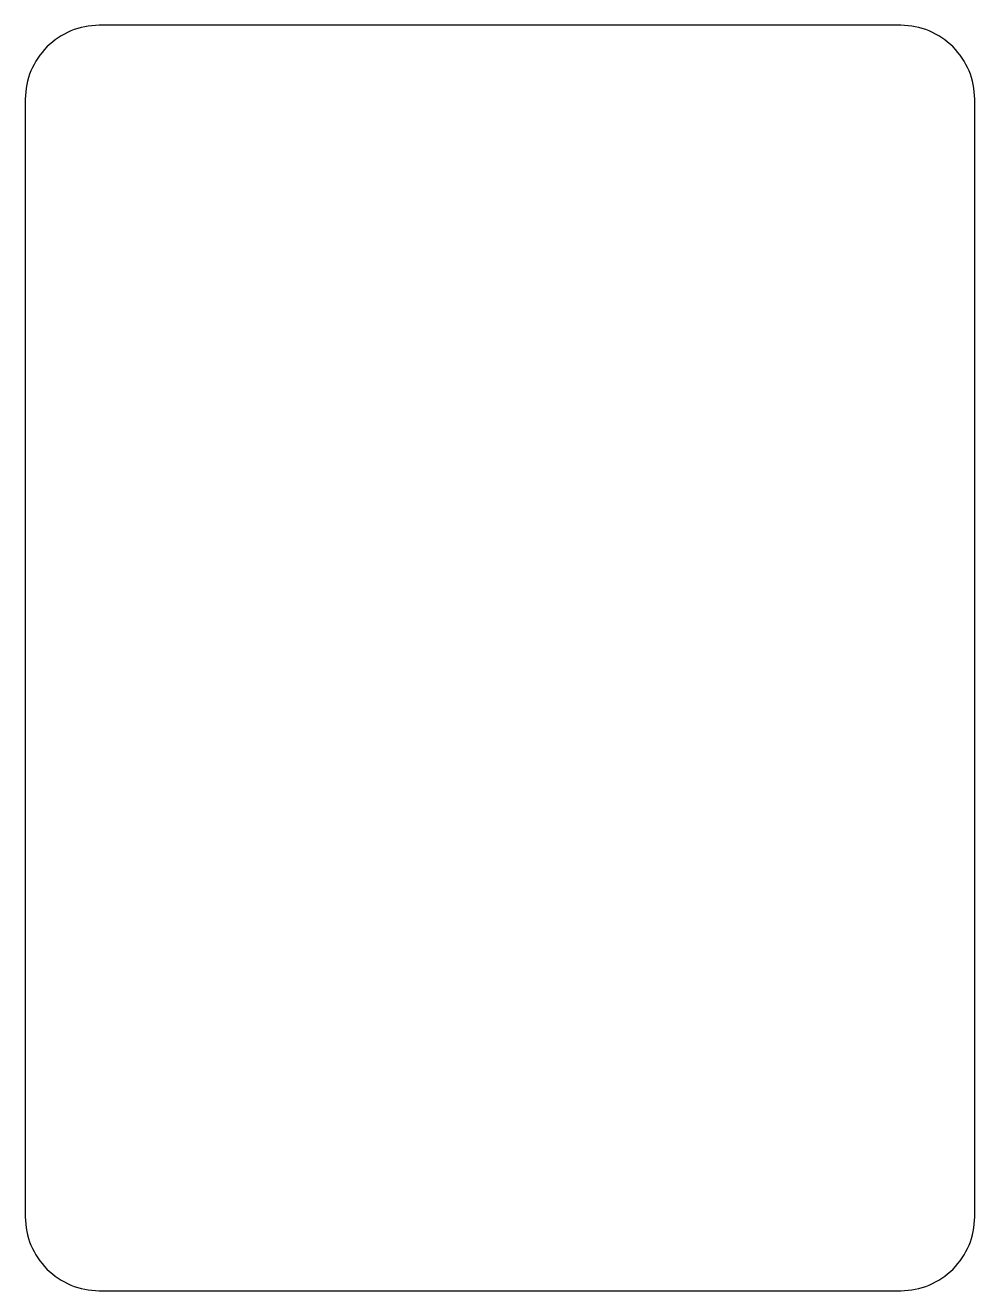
# Model space of a CAD drawing. Header units: millimetres. Extents: x -22.5 to 22.5, y -30 to 30.
import ezdxf

# ---------------------------------------------------------------- set-up
doc = ezdxf.new("R2010")
doc.units = ezdxf.units.MM
doc.layers.get('0').update_dxf_attribs({"linetype": 'CONTINUOUS'})

msp = doc.modelspace()

# ---------------------------------------------------------------- linework, layer by layer
msp.add_lwpolyline([(22.5, 26.5, 0.414214), (19, 30), (-19, 30, 0.414214), (-22.5, 26.5), (-22.5, -26.5, 0.414214), (-19, -30), (19, -30, 0.414214), (22.5, -26.5)], format="xyb", close=True)

doc.saveas('drawing.dxf')
